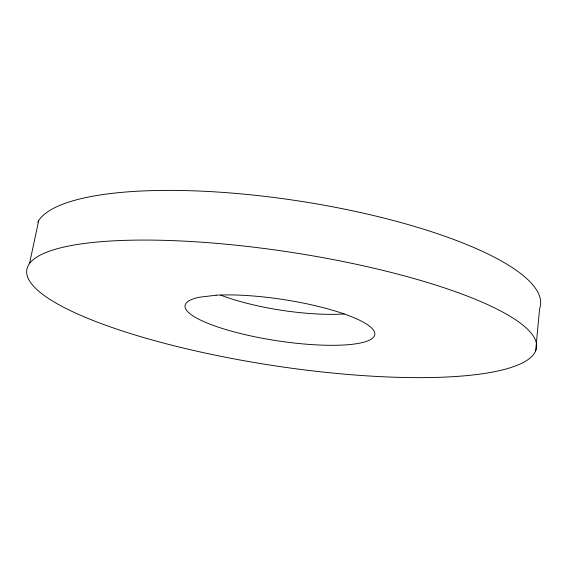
<?xml version="1.0" encoding="UTF-8"?>
<svg xmlns="http://www.w3.org/2000/svg" width="568" height="568" viewBox="0 0 568 568"><rect width="100%" height="100%" fill="white"/><g stroke="black" fill="none" stroke-linecap="round" stroke-linejoin="round"><path stroke-width="0.85" d="M535.652 350.889A257.822 57.325 8.7 0 0 174.206 240.683A257.822 57.325 8.7 0 0 135.092 334.992A257.822 57.325 8.7 0 0 535.652 350.889L539.6 308.672A255.302 66.541 8.7 0 0 316.447 203.862A255.302 66.541 8.7 0 0 37.758 222.124M29.529 263.531L38.716 220.526M344.222 313.976A95.246 23.615 8.7 0 1 220.725 295.147M216.06 295.211L199.297 297.241A95.978 20.846 8.7 0 0 268.131 339.302A95.978 20.846 8.7 0 0 370.428 326.927A95.978 20.846 8.7 0 0 216.06 295.211"/></g></svg>
